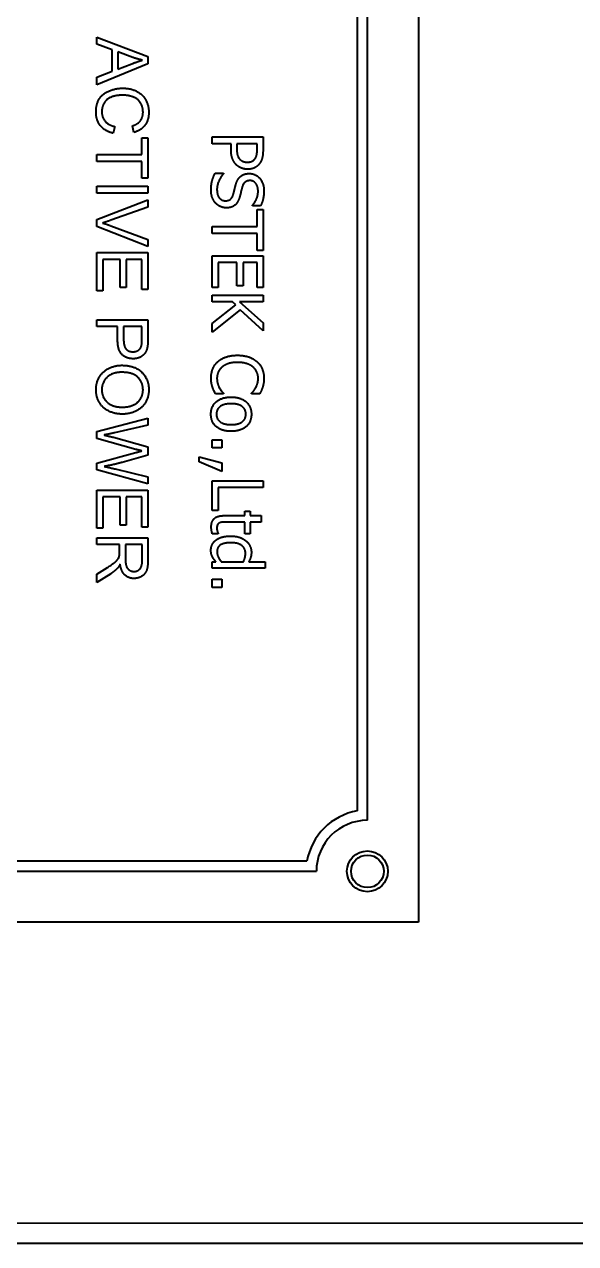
# Model space of a CAD drawing. Header units: millimetres. Extents: x 0 to 1682, y 0 to 1188.
# Drawn here: x 674.2 to 728.2, y 654.1 to 773.7 of the extents above; entities that cross this region are included whole.
import ezdxf

# ---------------------------------------------------------------- set-up
doc = ezdxf.new("R2010")
doc.units = ezdxf.units.MM
doc.header["$LTSCALE"] = 2
doc.layers.add('가시적인 것(ISO)', color=3, linetype='Continuous', lineweight=40)
doc.layers.add('가시적인 좁은 것(ISO)', color=3, linetype='Continuous', lineweight=35)

msp = doc.modelspace()

# ---------------------------------------------------------------- linework, layer by layer
at = {"layer": '가시적인 것(ISO)'}
for p, q in [((712.821, 845.617), (712.821, 685.617)), ((707.821, 695.617), (707.821, 835.617)), ((706.821, 834.701), (706.821, 696.534)), ((681.319, 771.709), (681.319, 772.411)), ((681.319, 772.411), (686.319, 770.49)), ((682.832, 771.161), (681.319, 771.709)), ((682.832, 769.065), (682.832, 771.161)), ((684.837, 770.417), (683.37, 770.97)), ((683.37, 770.97), (683.37, 769.27)), ((686.319, 770.49), (686.319, 769.773)), ((686.319, 769.773), (681.319, 767.731)), ((681.319, 768.485), (682.832, 769.065)), ((683.37, 769.27), (684.757, 769.796)), ((681.319, 767.731), (681.319, 768.485)), ((683.076, 763.638), (682.908, 762.975)), ((684.951, 763.058), (684.795, 763.71)), ((685.729, 760.886), (685.729, 762.533)), ((685.729, 762.533), (686.319, 762.533)), ((686.319, 762.533), (686.319, 758.569)), ((692.598, 761.946), (692.598, 762.611)), ((692.598, 762.611), (697.598, 762.611)), ((694.462, 761.946), (692.598, 761.946)), ((694.462, 761.383), (694.462, 761.946)), ((697.023, 761.946), (695.029, 761.946)), ((695.029, 761.946), (695.029, 761.493)), ((697.023, 761.395), (697.023, 761.946)), ((697.598, 762.611), (697.598, 761.355)), ((681.319, 760.223), (681.319, 760.886)), ((681.319, 760.886), (685.729, 760.886)), ((685.729, 760.223), (681.319, 760.223)), ((685.729, 758.569), (685.729, 760.223)), ((692.898, 759.066), (693.733, 759.066)), ((693.733, 759.066), (693.733, 759.017)), ((686.319, 758.569), (685.729, 758.569)), ((681.319, 757.776), (686.319, 757.776)), ((681.319, 757.113), (681.319, 757.776)), ((686.319, 757.113), (681.319, 757.113)), ((686.319, 757.776), (686.319, 757.113)), ((681.319, 754.526), (686.319, 756.458)), ((686.319, 755.741), (682.687, 754.442)), ((686.319, 756.458), (686.319, 755.741)), ((696.569, 755.861), (696.569, 755.909)), ((697.363, 755.861), (696.569, 755.861)), ((697.007, 753.823), (697.007, 755.5)), ((697.007, 755.5), (697.598, 755.5)), ((697.598, 755.5), (697.598, 751.481)), ((681.319, 753.843), (681.319, 754.526)), ((686.319, 751.885), (681.319, 753.843)), ((682.687, 753.912), (686.319, 752.559)), ((692.598, 753.158), (692.598, 753.823)), ((692.598, 753.823), (697.007, 753.823)), ((697.007, 753.158), (692.598, 753.158)), ((697.007, 751.481), (697.007, 753.158)), ((686.319, 752.559), (686.319, 751.885)), ((681.319, 747.54), (681.319, 751.275)), ((681.319, 751.275), (686.319, 751.275)), ((686.319, 751.275), (686.319, 747.654)), ((692.598, 747.846), (692.598, 750.974)), ((692.598, 750.974), (697.598, 750.974)), ((697.598, 751.481), (697.007, 751.481)), ((697.598, 750.974), (697.598, 747.846)), ((683.61, 750.612), (681.91, 750.612)), ((681.91, 750.612), (681.91, 747.54)), ((683.61, 747.841), (683.61, 750.612)), ((685.729, 750.612), (684.2, 750.612)), ((684.2, 750.612), (684.2, 747.841)), ((685.729, 747.654), (685.729, 750.612)), ((695.046, 750.31), (693.19, 750.31)), ((693.19, 750.31), (693.19, 747.846)), ((695.046, 748.012), (695.046, 750.31)), ((697.007, 750.31), (695.637, 750.31)), ((695.637, 750.31), (695.637, 748.012)), ((697.007, 747.846), (697.007, 750.31)), ((681.91, 747.54), (681.319, 747.54)), ((684.2, 747.841), (683.61, 747.841)), ((686.319, 747.654), (685.729, 747.654)), ((693.19, 747.846), (692.598, 747.846)), ((692.598, 746.452), (692.598, 747.117)), ((692.598, 747.117), (697.598, 747.117)), ((695.637, 748.012), (695.046, 748.012)), ((697.598, 747.846), (697.007, 747.846)), ((697.598, 747.117), (697.598, 746.452)), ((694.596, 746.452), (692.598, 746.452)), ((692.598, 744.333), (694.924, 746.16)), ((694.924, 746.16), (694.596, 746.452)), ((697.598, 746.452), (695.301, 746.452)), ((695.301, 746.452), (697.598, 744.402)), ((695.366, 745.662), (692.598, 743.47)), ((697.598, 743.592), (695.366, 745.662)), ((681.319, 744.026), (681.319, 744.69)), ((681.319, 744.69), (686.319, 744.69)), ((683.351, 744.026), (681.319, 744.026)), ((683.351, 742.742), (683.351, 744.026)), ((683.941, 744.026), (683.941, 742.734)), ((685.729, 744.026), (683.941, 744.026)), ((685.729, 742.746), (685.729, 744.026)), ((686.319, 744.69), (686.319, 742.803)), ((692.598, 743.47), (692.598, 744.333)), ((697.598, 744.402), (697.598, 743.592)), ((693.733, 737.417), (692.939, 737.417)), ((693.733, 737.465), (693.733, 737.417)), ((696.464, 737.417), (696.464, 737.469)), ((697.266, 737.417), (696.464, 737.417)), ((681.319, 733.722), (686.319, 735.048)), ((686.319, 734.369), (683.042, 733.607)), ((686.319, 735.048), (686.319, 734.369)), ((681.319, 733.039), (681.319, 733.722)), ((685.13, 731.984), (681.319, 733.039)), ((682.943, 733.169), (686.319, 732.22)), ((692.598, 732.133), (692.598, 732.935)), ((692.598, 732.935), (693.555, 732.935)), ((693.555, 732.935), (693.555, 732.133)), ((681.319, 730.631), (685.13, 731.675)), ((686.319, 732.22), (686.319, 731.42)), ((693.555, 732.133), (692.598, 732.133)), ((681.319, 729.983), (681.319, 730.631)), ((686.319, 731.42), (683.789, 730.703)), ((691.354, 730.751), (691.354, 731.241)), ((691.354, 731.241), (693.555, 730.65)), ((693.555, 729.811), (691.354, 730.751)), ((693.555, 730.65), (693.555, 729.811)), ((686.319, 728.619), (681.319, 729.983)), ((683.107, 730.067), (686.319, 729.286)), ((686.319, 729.286), (686.319, 728.619)), ((681.319, 724.251), (681.319, 727.986)), ((681.319, 727.986), (686.319, 727.986)), ((686.319, 727.986), (686.319, 724.366)), ((692.598, 726.002), (692.598, 728.899)), ((692.598, 728.899), (697.598, 728.899)), ((693.19, 728.235), (693.19, 726.002)), ((697.598, 728.235), (693.19, 728.235)), ((697.598, 728.899), (697.598, 728.235)), ((683.61, 727.323), (681.91, 727.323)), ((681.91, 727.323), (681.91, 724.251)), ((683.61, 724.552), (683.61, 727.323)), ((685.729, 727.323), (684.2, 727.323)), ((684.2, 727.323), (684.2, 724.552)), ((685.729, 724.366), (685.729, 727.323)), ((693.19, 726.002), (692.598, 726.002)), ((695.828, 725.488), (695.828, 725.913)), ((695.828, 725.913), (696.35, 725.913)), ((696.35, 725.913), (696.35, 725.488)), ((684.2, 724.552), (683.61, 724.552)), ((693.749, 725.488), (695.828, 725.488)), ((695.828, 724.856), (694.041, 724.856)), ((695.828, 723.693), (695.828, 724.856)), ((696.35, 725.488), (697.428, 725.488)), ((697.428, 724.856), (696.35, 724.856)), ((696.35, 724.856), (696.35, 723.693)), ((697.428, 725.488), (697.428, 724.856)), ((681.91, 724.251), (681.319, 724.251)), ((681.319, 722.666), (681.319, 723.329)), ((681.319, 723.329), (686.319, 723.329)), ((686.319, 724.366), (685.729, 724.366)), ((686.319, 723.329), (686.319, 721.111)), ((693.198, 723.693), (692.631, 723.693)), ((693.198, 723.729), (693.198, 723.693)), ((696.35, 723.693), (695.828, 723.693)), ((683.541, 722.666), (681.319, 722.666)), ((683.541, 721.9), (683.541, 722.666)), ((684.113, 722.666), (684.113, 721.244)), ((685.767, 722.666), (684.113, 722.666)), ((685.767, 721.084), (685.767, 722.666)), ((692.598, 720.342), (692.598, 720.974)), ((692.598, 720.974), (692.979, 720.974)), ((693.51, 720.974), (695.678, 720.974)), ((696.2, 720.974), (697.821, 720.974)), ((697.821, 720.974), (697.821, 720.342)), ((681.319, 719.754), (682.36, 720.417)), ((682.68, 719.792), (681.319, 718.927)), ((681.319, 718.927), (681.319, 719.754)), ((697.821, 720.342), (692.598, 720.342)), ((692.598, 718.446), (692.598, 719.248)), ((692.598, 719.248), (693.555, 719.248)), ((693.555, 718.446), (692.598, 718.446)), ((693.555, 719.248), (693.555, 718.446)), ((701.905, 691.617), (603.737, 691.617)), ((602.821, 690.617), (702.821, 690.617)), ((712.821, 685.617), (592.821, 685.617)), ((1097.821, 654.117), (567.821, 654.117))]:
    msp.add_line(p, q, dxfattribs=at)
for radius in [2, 1.6]:
    msp.add_circle((707.821, 690.617), radius, dxfattribs=at)
for radius, start, end in [(6, 99.59407, 170.40593), (5, 90, 180)]:
    msp.add_arc((707.821, 690.617), radius, start, end, dxfattribs=at)
for points in [[(684.757, 769.796), (685.389, 770.033), (685.793, 770.147)], [(685.793, 770.147), (685.313, 770.246), (684.837, 770.417)], [(681.235, 765.044), (681.235, 765.852), (681.895, 766.866), (683.141, 767.395), (683.857, 767.395)], [(683.861, 766.713), (683.225, 766.713), (682.272, 766.34), (681.803, 765.558), (681.803, 765.101)], [(683.857, 767.395), (684.639, 767.395), (685.805, 766.797), (686.407, 765.696), (686.407, 765.033)], [(685.839, 765.048), (685.839, 765.623), (685.287, 766.401), (684.357, 766.713), (683.861, 766.713)], [(682.908, 762.975), (682.093, 763.184), (681.235, 764.263), (681.235, 765.044)], [(681.803, 765.101), (681.803, 764.545), (682.444, 763.775), (683.076, 763.638)], [(684.795, 763.71), (685.34, 763.885), (685.839, 764.545), (685.839, 765.048)], [(686.407, 765.033), (686.407, 764.282), (685.641, 763.26), (684.951, 763.058)], [(695.029, 761.493), (695.029, 761.088), (695.159, 760.589), (695.329, 760.427)], [(694.981, 759.888), (694.726, 760.147), (694.462, 760.848), (694.462, 761.383)], [(695.329, 760.427), (695.479, 760.277), (695.832, 760.143), (696.071, 760.143)], [(696.071, 760.143), (696.33, 760.143), (696.711, 760.322), (696.833, 760.504)], [(696.833, 760.504), (696.938, 760.662), (697.023, 761.083), (697.023, 761.395)], [(697.598, 761.355), (697.598, 760.909), (697.453, 760.285), (697.286, 760.046)], [(692.509, 757.425), (692.509, 757.968), (692.736, 758.729), (692.898, 759.066)], [(696.091, 759.451), (695.767, 759.451), (695.183, 759.682), (694.981, 759.888)], [(697.286, 760.046), (697.096, 759.767), (696.508, 759.451), (696.091, 759.451)], [(693.733, 759.017), (693.425, 758.689), (693.085, 757.858), (693.085, 757.473)], [(694.685, 756.975), (694.75, 757.206), (694.839, 757.591), (694.912, 757.878)], [(694.912, 757.878), (694.981, 758.138), (695.188, 758.547), (695.354, 758.705)], [(695.354, 758.705), (695.52, 758.859), (695.965, 759.029), (696.257, 759.029)], [(696.326, 758.336), (696.01, 758.336), (695.633, 758), (695.548, 757.684)], [(696.257, 759.029), (696.865, 759.029), (697.688, 758.081), (697.688, 757.348)], [(697.112, 757.303), (697.112, 757.765), (696.679, 758.336), (696.326, 758.336)], [(692.963, 756.12), (692.744, 756.359), (692.509, 756.967), (692.509, 757.425)], [(693.085, 757.473), (693.085, 756.922), (693.542, 756.359), (693.919, 756.359)], [(693.919, 756.359), (694.219, 756.359), (694.592, 756.655), (694.685, 756.975)], [(695.285, 756.659), (695.127, 756.144), (694.491, 755.666), (694.025, 755.666)], [(695.548, 757.684), (695.491, 757.473), (695.346, 756.861), (695.285, 756.659)], [(696.569, 755.909), (696.788, 756.148), (697.112, 756.894), (697.112, 757.303)], [(697.688, 757.348), (697.688, 756.926), (697.521, 756.181), (697.363, 755.861)], [(694.025, 755.666), (693.729, 755.666), (693.162, 755.905), (692.963, 756.12)], [(682.687, 754.442), (682.253, 754.286), (681.872, 754.179)], [(681.872, 754.179), (682.28, 754.065), (682.687, 753.912)], [(684.871, 740.871), (684.235, 740.871), (683.351, 741.683), (683.351, 742.742)], [(683.941, 742.734), (683.941, 742.09), (684.418, 741.553), (684.852, 741.553)], [(685.683, 742.129), (685.729, 742.296), (685.729, 742.746)], [(686.319, 742.803), (686.319, 742.304), (686.27, 742.041)], [(684.852, 741.553), (685.165, 741.553), (685.614, 741.869), (685.683, 742.129)], [(686.27, 742.041), (686.209, 741.671), (685.866, 741.176), (685.245, 740.871), (684.871, 740.871)], [(693.166, 740.581), (693.49, 740.881), (694.462, 741.209), (695.094, 741.209)], [(695.094, 741.209), (695.722, 741.209), (696.654, 740.889), (696.999, 740.585)], [(681.235, 737.834), (681.235, 738.542), (681.918, 739.655), (683.095, 740.227), (683.755, 740.227)], [(683.755, 740.227), (685.001, 740.227), (686.407, 738.889), (686.407, 737.834)], [(692.509, 738.972), (692.509, 739.459), (692.837, 740.281), (693.166, 740.581)], [(693.583, 740.054), (693.336, 739.844), (693.085, 739.28), (693.085, 738.964)], [(695.094, 740.516), (694.58, 740.516), (693.838, 740.269), (693.583, 740.054)], [(696.606, 740.07), (696.35, 740.281), (695.576, 740.516), (695.094, 740.516)], [(697.12, 738.964), (697.12, 739.284), (696.857, 739.856), (696.606, 740.07)], [(696.999, 740.585), (697.335, 740.285), (697.688, 739.467), (697.688, 738.96)], [(683.747, 739.545), (682.844, 739.545), (681.803, 738.573), (681.803, 737.837)], [(685.839, 737.83), (685.839, 738.531), (684.875, 739.545), (683.747, 739.545)], [(692.655, 738.081), (692.582, 738.3), (692.509, 738.673), (692.509, 738.972)], [(693.085, 738.964), (693.085, 738.677), (693.226, 738.186), (693.332, 737.996)], [(696.881, 738.032), (696.987, 738.223), (697.12, 738.673), (697.12, 738.964)], [(697.688, 738.96), (697.688, 738.709), (697.615, 738.267), (697.558, 738.081)], [(683.812, 735.444), (683.053, 735.444), (681.853, 736.058), (681.235, 737.186), (681.235, 737.834)], [(681.803, 737.837), (681.803, 737.09), (682.851, 736.126), (683.819, 736.126)], [(686.407, 737.834), (686.407, 737.14), (685.744, 736.027), (684.562, 735.444), (683.812, 735.444)], [(683.819, 736.126), (684.429, 736.126), (685.34, 736.538), (685.839, 737.334), (685.839, 737.83)], [(692.939, 737.417), (692.862, 737.583), (692.72, 737.874), (692.655, 738.081)], [(693.332, 737.996), (693.437, 737.814), (693.656, 737.542), (693.733, 737.465)], [(696.464, 737.469), (696.545, 737.558), (696.772, 737.834), (696.881, 738.032)], [(697.558, 738.081), (697.505, 737.919), (697.355, 737.583), (697.266, 737.417)], [(692.493, 735.435), (692.493, 736.217), (693.559, 737.113), (694.474, 737.113)], [(694.474, 736.46), (693.765, 736.46), (693.036, 735.925), (693.036, 735.435)], [(694.474, 737.113), (695.414, 737.113), (696.456, 736.189), (696.456, 735.435)], [(695.913, 735.435), (695.913, 735.925), (695.204, 736.46), (694.474, 736.46)], [(694.474, 733.762), (693.526, 733.762), (692.493, 734.673), (692.493, 735.435)], [(693.036, 735.435), (693.036, 734.949), (693.753, 734.414), (694.474, 734.414)], [(696.456, 735.435), (696.456, 734.673), (695.418, 733.762), (694.474, 733.762)], [(694.474, 734.414), (695.204, 734.414), (695.913, 734.945), (695.913, 735.435)], [(683.042, 733.607), (682.527, 733.485), (682.017, 733.394)], [(682.017, 733.394), (682.821, 733.203), (682.943, 733.169)], [(685.717, 731.835), (685.374, 731.919), (685.13, 731.984)], [(685.13, 731.675), (685.607, 731.812), (685.717, 731.835)], [(683.789, 730.703), (682.848, 730.44), (682.017, 730.315)], [(682.017, 730.315), (682.493, 730.219), (683.107, 730.067)], [(692.525, 724.394), (692.525, 724.908), (693.113, 725.488), (693.749, 725.488)], [(692.631, 723.693), (692.582, 723.871), (692.525, 724.236), (692.525, 724.394)], [(693.311, 724.767), (693.194, 724.71), (693.076, 724.455), (693.076, 724.236)], [(694.041, 724.856), (693.757, 724.856), (693.445, 724.835), (693.311, 724.767)], [(692.995, 723.101), (693.243, 723.284), (693.972, 723.486), (694.446, 723.486)], [(693.076, 724.236), (693.076, 724.082), (693.17, 723.794), (693.198, 723.729)], [(694.446, 723.486), (694.94, 723.486), (695.662, 723.231), (695.933, 723.008)], [(692.493, 722.092), (692.493, 722.4), (692.748, 722.919), (692.995, 723.101)], [(692.627, 721.481), (692.562, 721.614), (692.493, 721.902), (692.493, 722.092)], [(694.458, 722.834), (693.794, 722.834), (693.093, 722.412), (693.093, 721.946)], [(695.876, 721.797), (695.876, 722.283), (695.147, 722.834), (694.458, 722.834)], [(695.933, 723.008), (696.176, 722.801), (696.456, 722.222), (696.456, 721.902)], [(682.36, 720.417), (682.809, 720.707), (683.286, 721.081), (683.48, 721.378), (683.518, 721.53)], [(683.518, 721.53), (683.541, 721.645), (683.541, 721.9)], [(684.113, 721.244), (684.113, 720.791), (684.3, 720.28), (684.715, 720.013), (684.955, 720.013)], [(686.319, 721.111), (686.319, 720.444), (686.049, 719.747), (685.367, 719.331), (684.955, 719.331)], [(684.955, 720.013), (685.309, 720.013), (685.767, 720.528), (685.767, 721.084)], [(692.979, 720.974), (692.858, 721.12), (692.696, 721.335), (692.627, 721.481)], [(693.093, 721.946), (693.093, 721.699), (693.32, 721.197), (693.51, 720.974)], [(695.678, 720.974), (695.791, 721.209), (695.876, 721.582), (695.876, 721.797)], [(696.456, 721.902), (696.456, 721.622), (696.33, 721.205), (696.2, 720.974)], [(683.347, 720.341), (683.08, 720.052), (682.68, 719.792)], [(683.594, 720.738), (683.469, 720.478), (683.347, 720.341)], [(684.955, 719.331), (684.421, 719.331), (683.694, 720.021), (683.594, 720.738)]]:
    msp.add_open_spline(points, degree=2, dxfattribs=at)
at = {"layer": '가시적인 좁은 것(ISO)'}
msp.add_line((567.821, 656.117), (1097.821, 656.117), dxfattribs=at)

doc.saveas('drawing.dxf')
